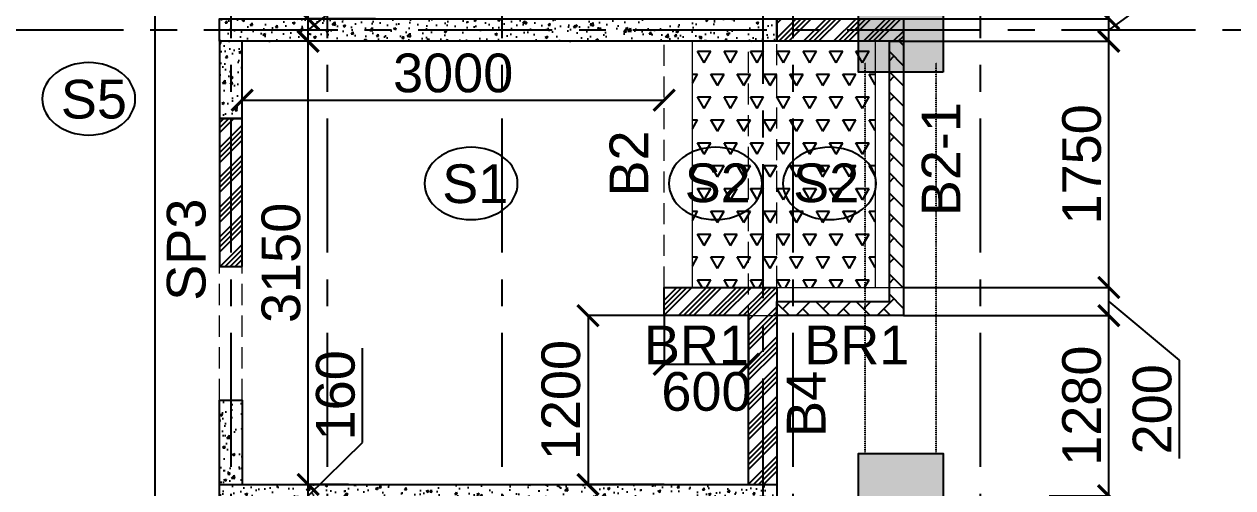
# Model space of a CAD drawing. Header units: inches. Extents: x -1898 to 127651, y -195120 to -109120.
# Drawn here: x 9979 to 18568, y -137314 to -134019 of the extents above; entities that cross this region are included whole.
import ezdxf

# ---------------------------------------------------------------- set-up
doc = ezdxf.new("R2010")
doc.units = ezdxf.units.IN
doc.header["$MEASUREMENT"] = 0
for name, pattern in [('CENTER', [50.8, 31.75, -6.35, 6.35, -6.35]), ('DASHED2', [9.525, 6.35, -3.175]), ('Hidden', [3, 2, -1])]:
    doc.linetypes.add(name, pattern=pattern)
for name, color, linetype in [('160 R.C. WALL HAT', 8, 'Continuous'), ('160 R.C.WALL', 6, 'Continuous'), ('AR-Column', 40, 'Continuous'), ('AR-Hidden', 251, 'DASHED2'), ('BAL. PARAPET WALL', 4, 'Continuous'), ('BEAM TEXT', 4, 'Continuous'), ('DIM', 251, 'Continuous'), ('GRID', 8, 'CENTER'), ('NON S.WALL HATCH', 8, 'Continuous'), ('NON STRUC R.C.WALL', 6, 'Continuous'), ('NON.STRUC.R.C.WALLS', 1, 'Continuous'), ('PARAPET WALL', 4, 'Continuous'), ('SPANRAL BEAM', 3, 'Continuous'), ('SUNKEN', 8, 'Continuous')]:
    doc.layers.add(name, color=color, linetype=linetype)
for name, color, linetype, lineweight in [('BEAMS', 3, 'Continuous', 0), ('SLAB CIR', 1, 'Continuous', 25), ('SLAB TXT', 3, 'Continuous', 0)]:
    doc.layers.add(name, color=color, linetype=linetype, lineweight=lineweight)
doc.styles.add('T200', font='sanss___.ttf', dxfattribs={"height": 275})
doc.styles.add('T300', font='sanss___.ttf', dxfattribs={"height": 350})
doc.dimstyles.new('T 200', dxfattribs={"dimtxt": 275, "dimasz": 150, "dimexe": 1, "dimexo": 0, "dimgap": 50, "dimtad": 1, "dimdec": 0, "dimrnd": 5, "dimdsep": 46, "dimtxsty": 'T200', "dimblk": 'ARCHTICK', "dimcen": 2.5, "dimdle": 1, "dimclrd": 5, "dimclre": 253, "dimclrt": 1, "dimadec": 0, "dimazin": 0, "dimtfac": 1, "dimtdec": 0, "dimtmove": 2, "dimatfit": 3, "dimfxl": 0, "dimarcsym": 0})
pattern_1 = [(45, (2346260.05, -240371.21), (-106.066017, 106.066017), []), (45, (2346295.4, -240371.21), (-106.066017, 106.066017), []), (45, (2346330.76, -240371.21), (-106.066017, 106.066017), []), (45, (2346366.12, -240371.21), (-106.066017, 106.066017), [])]
pattern_2 = [(50, (2184721.52, 112605.64), (179.315046, -15.688034), [18.75, -206.25]), (355, (2184721.52, 112605.64), (-34.687833, 188.048033), [15, -165]), (100.4514445, (2184736.47, 112604.33), (144.627212, 172.359998), [15.935048, -175.285528]), (46.1842, (2184721.52, 112655.64), (266.810333, -41.37982), [28.125, -309.375]), (96.635635, (2184743.76, 112652.2), (233.665486, 243.52965), [23.902586, -262.92844]), (351.184164, (2184721.52, 112655.64), (233.665486, 243.52965), [22.5, -247.5]), (21, (2184746.52, 112643.14), (149.226763, -100.654723), [18.75, -206.25]), (326, (2184746.52, 112643.14), (60.828833, 181.287511), [15, -165]), (71.451445, (2184758.96, 112634.75), (210.055594, 80.632788), [15.935047, -175.285528]), (37.5, (2184721.524, 112605.64), (3.0399638, 83.2234635), [0, -163, 0, -167.5, 0, -165.625]), (7.5, (2184721.52, 112605.64), (65.7673844, 98.602928), [0, -95.5, 0, -159.25, 0, -63.125]), (327.5, (2184665.774, 112605.64), (133.455609, -5.638718), [0, -62.5, 0, -195, 0, -258.75]), (317.5, (2184640.77, 112605.64), (145.7965423, 25.0262456), [0, -81.25, 0, -129.5, 0, -183.75])]

# ---------------------------------------------------------------- blocks, each defined once
blk = doc.blocks.new('_ARCHTICK')
at = {"color": 0, "linetype": 'ByBlock', "const_width": 0.15}
blk.add_lwpolyline([(-0.5, -0.5), (0.5, 0.5)], dxfattribs=at)
blk = doc.blocks.new('*D38')
at = {"layer": 'Defpoints', "color": 0}
for p in [(11996.5, -137290.2), (12284.3, -137290.2, 14.7), (11823.1, -137450.2, 14.7)]:
    blk.add_point(p, dxfattribs=at)
at = {"layer": 'DIM', "color": 5, "lineweight": -2}
for p, q in [((12383.7, -136992.4), (12383.7, -136320.2)), ((11996.5, -137370.2), (12383.7, -136992.4)), ((11996.5, -137451.2), (11996.5, -137289.2))]:
    blk.add_line(p, q, dxfattribs=at)
at = {"layer": 'DIM', "color": 253, "lineweight": -2}
for p, q in [((12284.3, -137290.2), (11995.5, -137290.2)), ((11823.1, -137450.2), (11997.5, -137450.2))]:
    blk.add_line(p, q, dxfattribs=at)
at = {"layer": 'DIM', "color": 5, "lineweight": -2, "xscale": 150, "yscale": 150, "zscale": 150}
for p, rotation in [((11996.5, -137290.2), 90), ((11996.5, -137450.2), 270)]:
    blk.add_blockref('_ARCHTICK', p, dxfattribs=dict(at, rotation=rotation))
at = {"layer": 'DIM', "color": 1, "insert": (12191.9, -136656.3), "char_height": 275, "attachment_point": 5, "rotation": 90, "style": 'T200'}
blk.add_mtext('160', dxfattribs=at)
blk = doc.blocks.new('*D39')
at = {"layer": 'Defpoints', "color": 0}
for p in [(11996.5, -134140.2), (12476.2, -134140.2, 14.7), (12284.3, -137290.2, 14.7)]:
    blk.add_point(p, dxfattribs=at)
at = {"layer": 'DIM', "color": 253, "lineweight": -2}
for p, q in [((12476.2, -134140.2), (11995.5, -134140.2)), ((12284.3, -137290.2), (11995.5, -137290.2))]:
    blk.add_line(p, q, dxfattribs=at)
at = {"layer": 'DIM', "color": 5, "lineweight": -2}
blk.add_line((11996.5, -137291.2), (11996.5, -134139.2), dxfattribs=at)
at = {"layer": 'DIM', "color": 5, "lineweight": -2, "xscale": 150, "yscale": 150, "zscale": 150}
for p, rotation in [((11996.5, -134140.2), 90), ((11996.5, -137290.2), 270)]:
    blk.add_blockref('_ARCHTICK', p, dxfattribs=dict(at, rotation=rotation))
at = {"layer": 'DIM', "color": 1, "insert": (11804.7, -135715.2), "char_height": 275, "attachment_point": 5, "rotation": 90, "style": 'T200'}
blk.add_mtext('3150', dxfattribs=at)
blk = doc.blocks.new('*D40')
at = {"layer": 'Defpoints', "color": 0}
for p in [(11996.5, -133980.2), (12476.2, -133980.2, 14.7), (12476.2, -134140.2, 14.7)]:
    blk.add_point(p, dxfattribs=at)
at = {"layer": 'DIM', "color": 5, "lineweight": -2}
for p, q in [((12472.7, -133672.1), (12472.7, -132999.9)), ((11996.5, -134060.2), (12472.7, -133672.1)), ((11996.5, -134141.2), (11996.5, -133979.2))]:
    blk.add_line(p, q, dxfattribs=at)
at = {"layer": 'DIM', "color": 253, "lineweight": -2}
for p, q in [((12476.2, -133980.2), (11995.5, -133980.2)), ((12476.2, -134140.2), (11995.5, -134140.2))]:
    blk.add_line(p, q, dxfattribs=at)
at = {"layer": 'DIM', "color": 5, "lineweight": -2, "xscale": 150, "yscale": 150, "zscale": 150}
for p, rotation in [((11996.5, -133980.2), 90), ((11996.5, -134140.2), 270)]:
    blk.add_blockref('_ARCHTICK', p, dxfattribs=dict(at, rotation=rotation))
at = {"layer": 'DIM', "color": 1, "insert": (12280.9, -133336), "char_height": 275, "attachment_point": 5, "rotation": 90, "style": 'T200'}
blk.add_mtext('160', dxfattribs=at)
blk = doc.blocks.new('*D41')
at = {"layer": 'Defpoints', "color": 0}
for p in [(11996.5, -130830.2), (12476.1, -130830.2, 14.7), (12476.2, -133980.2, 14.7)]:
    blk.add_point(p, dxfattribs=at)
at = {"layer": 'DIM', "color": 253, "lineweight": -2}
for p, q in [((12476.1, -130830.2), (11995.5, -130830.2)), ((12476.2, -133980.2), (11995.5, -133980.2))]:
    blk.add_line(p, q, dxfattribs=at)
at = {"layer": 'DIM', "color": 5, "lineweight": -2}
blk.add_line((11996.5, -133981.2), (11996.5, -130829.2), dxfattribs=at)
at = {"layer": 'DIM', "color": 5, "lineweight": -2, "xscale": 150, "yscale": 150, "zscale": 150}
for p, rotation in [((11996.5, -130830.2), 90), ((11996.5, -133980.2), 270)]:
    blk.add_blockref('_ARCHTICK', p, dxfattribs=dict(at, rotation=rotation))
at = {"layer": 'DIM', "color": 1, "insert": (11804.7, -132405.2), "char_height": 275, "attachment_point": 5, "rotation": 90, "style": 'T200'}
blk.add_mtext('3150', dxfattribs=at)
blk = doc.blocks.new('*D84')
at = {"layer": 'Defpoints', "color": 0}
for p in [(10908.7, -125150.2), (10983.2, -125150.2, 29.5), (11068.6, -139658.8, 14.7)]:
    blk.add_point(p, dxfattribs=at)
at = {"layer": 'DIM', "color": 253, "lineweight": -2}
for p, q in [((10983.2, -125150.2), (10907.7, -125150.2)), ((11068.6, -139658.8), (10907.7, -139658.8))]:
    blk.add_line(p, q, dxfattribs=at)
at = {"layer": 'DIM', "color": 5, "lineweight": -2}
blk.add_line((10908.7, -139659.8), (10908.7, -125149.2), dxfattribs=at)
at = {"layer": 'DIM', "color": 5, "lineweight": -2, "xscale": 150, "yscale": 150, "zscale": 150}
for p, rotation in [((10908.7, -125150.2), 90), ((10908.7, -139658.8), 270)]:
    blk.add_blockref('_ARCHTICK', p, dxfattribs=dict(at, rotation=rotation))
at = {"layer": 'DIM', "color": 1, "insert": (10717, -132404.5), "char_height": 275, "attachment_point": 5, "rotation": 90, "style": 'T200'}
blk.add_mtext('14510', dxfattribs=at)
blk = doc.blocks.new('*D124')
at = {"layer": 'Defpoints', "color": 0}
for p in [(17263.2, -137370.2, 14.7), (17685.9, -137370.2), (16227.4, -138650.2, 14.7)]:
    blk.add_point(p, dxfattribs=at)
at = {"layer": 'DIM', "color": 253, "lineweight": -2}
for p, q in [((17263.2, -137370.2), (17686.9, -137370.2)), ((16227.4, -138650.2), (17686.9, -138650.2))]:
    blk.add_line(p, q, dxfattribs=at)
at = {"layer": 'DIM', "color": 5, "lineweight": -2}
blk.add_line((17685.9, -138651.2), (17685.9, -137369.2), dxfattribs=at)
at = {"layer": 'DIM', "color": 5, "lineweight": -2, "xscale": 150, "yscale": 150, "zscale": 150}
for p, rotation in [((17685.9, -137370.2), 90), ((17685.9, -138650.2), 270)]:
    blk.add_blockref('_ARCHTICK', p, dxfattribs=dict(at, rotation=rotation))
at = {"layer": 'DIM', "color": 1, "insert": (17494.2, -138010.2), "char_height": 275, "attachment_point": 5, "rotation": 90, "style": 'T200'}
blk.add_mtext('1280', dxfattribs=at)
blk = doc.blocks.new('*D214')
at = {"layer": 'Defpoints', "color": 0}
for p in [(16227.4, -136090.2, 14.7), (17686.9, -136090.2), (17263.2, -137370.2)]:
    blk.add_point(p, dxfattribs=at)
at = {"layer": 'DIM', "color": 253, "lineweight": -2}
for p, q in [((16227.4, -136090.2), (17687.9, -136090.2)), ((17263.2, -137370.2), (17687.9, -137370.2))]:
    blk.add_line(p, q, dxfattribs=at)
at = {"layer": 'DIM', "color": 5, "lineweight": -2}
blk.add_line((17686.9, -137371.2), (17686.9, -136089.2), dxfattribs=at)
at = {"layer": 'DIM', "color": 5, "lineweight": -2, "xscale": 150, "yscale": 150, "zscale": 150}
for p, rotation in [((17686.9, -136090.2), 90), ((17686.9, -137370.2), 270)]:
    blk.add_blockref('_ARCHTICK', p, dxfattribs=dict(at, rotation=rotation))
at = {"layer": 'DIM', "color": 1, "insert": (17495.2, -136730.2), "char_height": 275, "attachment_point": 5, "rotation": 90, "style": 'T200'}
blk.add_mtext('1280', dxfattribs=at)
blk = doc.blocks.new('*D215')
at = {"layer": 'Defpoints', "color": 0}
for p in [(16227.4, -135890.2, 14.7), (17686.9, -135890.2), (16227.4, -136090.2, 14.7)]:
    blk.add_point(p, dxfattribs=at)
at = {"layer": 'DIM', "color": 253, "lineweight": -2}
for p, q in [((16227.4, -135890.2), (17687.9, -135890.2)), ((16227.4, -136090.2), (17687.9, -136090.2))]:
    blk.add_line(p, q, dxfattribs=at)
at = {"layer": 'DIM', "color": 5, "lineweight": -2}
for p, q in [((17686.9, -136091.2), (17686.9, -135889.2)), ((17686.9, -135990.2), (18187.8, -136406.7)), ((18187.8, -136406.7), (18187.8, -137104.9))]:
    blk.add_line(p, q, dxfattribs=at)
at = {"layer": 'DIM', "color": 5, "lineweight": -2, "xscale": 150, "yscale": 150, "zscale": 150}
for p, rotation in [((17686.9, -135890.2), 90), ((17686.9, -136090.2), 270)]:
    blk.add_blockref('_ARCHTICK', p, dxfattribs=dict(at, rotation=rotation))
at = {"layer": 'DIM', "color": 1, "insert": (17996.2, -136755.8), "char_height": 275, "attachment_point": 5, "rotation": 90, "style": 'T200'}
blk.add_mtext('200', dxfattribs=at)
blk = doc.blocks.new('*D216')
at = {"layer": 'Defpoints', "color": 0}
for p in [(16227.4, -134140.2, 14.7), (17686.9, -134140.2), (16227.4, -135890.2, 14.7)]:
    blk.add_point(p, dxfattribs=at)
at = {"layer": 'DIM', "color": 253, "lineweight": -2}
for p, q in [((16227.4, -134140.2), (17687.9, -134140.2)), ((16227.4, -135890.2), (17687.9, -135890.2))]:
    blk.add_line(p, q, dxfattribs=at)
at = {"layer": 'DIM', "color": 5, "lineweight": -2}
blk.add_line((17686.9, -135891.2), (17686.9, -134139.2), dxfattribs=at)
at = {"layer": 'DIM', "color": 5, "lineweight": -2, "xscale": 150, "yscale": 150, "zscale": 150}
for p, rotation in [((17686.9, -134140.2), 90), ((17686.9, -135890.2), 270)]:
    blk.add_blockref('_ARCHTICK', p, dxfattribs=dict(at, rotation=rotation))
at = {"layer": 'DIM', "color": 1, "insert": (17495.2, -135015.2), "char_height": 275, "attachment_point": 5, "rotation": 90, "style": 'T200'}
blk.add_mtext('1750', dxfattribs=at)
blk = doc.blocks.new('*D217')
at = {"layer": 'Defpoints', "color": 0}
for p in [(16227.4, -133980.2, 14.7), (17686.9, -133980.2), (16227.4, -134140.2, 14.7)]:
    blk.add_point(p, dxfattribs=at)
at = {"layer": 'DIM', "color": 5, "lineweight": -2}
for p, q in [((18188.4, -133695.3), (18188.4, -133023)), ((17686.9, -134060.2), (18188.4, -133695.3)), ((17686.9, -134141.2), (17686.9, -133979.2))]:
    blk.add_line(p, q, dxfattribs=at)
at = {"layer": 'DIM', "color": 253, "lineweight": -2}
for p, q in [((16227.4, -133980.2), (17687.9, -133980.2)), ((16227.4, -134140.2), (17687.9, -134140.2))]:
    blk.add_line(p, q, dxfattribs=at)
at = {"layer": 'DIM', "color": 5, "lineweight": -2, "xscale": 150, "yscale": 150, "zscale": 150}
for p, rotation in [((17686.9, -133980.2), 90), ((17686.9, -134140.2), 270)]:
    blk.add_blockref('_ARCHTICK', p, dxfattribs=dict(at, rotation=rotation))
at = {"layer": 'DIM', "color": 1, "insert": (17996.6, -133359.1), "char_height": 275, "attachment_point": 5, "rotation": 90, "style": 'T200'}
blk.add_mtext('160', dxfattribs=at)
blk = doc.blocks.new('*D218')
at = {"layer": 'Defpoints', "color": 0}
for p in [(16227.4, -132230.2, 14.7), (17686.9, -132230.2), (16227.4, -133980.2, 14.7)]:
    blk.add_point(p, dxfattribs=at)
at = {"layer": 'DIM', "color": 253, "lineweight": -2}
for p, q in [((16227.4, -132230.2), (17687.9, -132230.2)), ((16227.4, -133980.2), (17687.9, -133980.2))]:
    blk.add_line(p, q, dxfattribs=at)
at = {"layer": 'DIM', "color": 5, "lineweight": -2}
blk.add_line((17686.9, -133981.2), (17686.9, -132229.2), dxfattribs=at)
at = {"layer": 'DIM', "color": 5, "lineweight": -2, "xscale": 150, "yscale": 150, "zscale": 150}
for p, rotation in [((17686.9, -132230.2), 90), ((17686.9, -133980.2), 270)]:
    blk.add_blockref('_ARCHTICK', p, dxfattribs=dict(at, rotation=rotation))
at = {"layer": 'DIM', "color": 1, "insert": (17495.2, -133105.2), "char_height": 275, "attachment_point": 5, "rotation": 90, "style": 'T200'}
blk.add_mtext('1750', dxfattribs=at)
blk = doc.blocks.new('*D221')
at = {"layer": 'Defpoints', "color": 0}
for p in [(14527.4, -136090.2, 14.7), (15127.4, -136090.2, 14.7), (15127.4, -136435.4)]:
    blk.add_point(p, dxfattribs=at)
at = {"layer": 'DIM', "color": 253, "lineweight": -2}
for p, q in [((14527.4, -136090.2), (14527.4, -136436.4)), ((15127.4, -136090.2), (15127.4, -136436.4))]:
    blk.add_line(p, q, dxfattribs=at)
at = {"layer": 'DIM', "color": 5, "lineweight": -2}
blk.add_line((14526.4, -136435.4), (15128.4, -136435.4), dxfattribs=at)
at = {"layer": 'DIM', "color": 5, "lineweight": -2, "xscale": 150, "yscale": 150, "zscale": 150, "rotation": 180}
blk.add_blockref('_ARCHTICK', (14527.4, -136435.4), dxfattribs=at)
at = {"layer": 'DIM', "color": 5, "lineweight": -2, "xscale": 150, "yscale": 150, "zscale": 150}
blk.add_blockref('_ARCHTICK', (15127.4, -136435.4), dxfattribs=at)
at = {"layer": 'DIM', "color": 1, "insert": (14827.4, -136630.7), "char_height": 275, "attachment_point": 5, "style": 'T200'}
blk.add_mtext('600', dxfattribs=at)
blk = doc.blocks.new('*D224')
at = {"layer": 'Defpoints', "color": 0}
for p in [(14527.4, -134559, 14.7), (14527.4, -134559), (11527.4, -134625.8, 14.7)]:
    blk.add_point(p, dxfattribs=at)
at = {"layer": 'DIM', "color": 5, "lineweight": -2}
blk.add_line((11526.4, -134559), (14528.4, -134559), dxfattribs=at)
at = {"layer": 'DIM', "color": 253, "lineweight": -2}
for p, q in [((11527.4, -134625.8), (11527.4, -134558)), ((14527.4, -134559), (14527.4, -134558))]:
    blk.add_line(p, q, dxfattribs=at)
at = {"layer": 'DIM', "color": 5, "lineweight": -2, "xscale": 150, "yscale": 150, "zscale": 150, "rotation": 180}
blk.add_blockref('_ARCHTICK', (11527.4, -134559), dxfattribs=at)
at = {"layer": 'DIM', "color": 5, "lineweight": -2, "xscale": 150, "yscale": 150, "zscale": 150}
blk.add_blockref('_ARCHTICK', (14527.4, -134559), dxfattribs=at)
at = {"layer": 'DIM', "color": 1, "insert": (13027.4, -134367.1), "char_height": 275, "attachment_point": 5, "style": 'T200'}
blk.add_mtext('3000', dxfattribs=at)
blk = doc.blocks.new('*D784')
at = {"layer": 'Defpoints', "color": 0}
for p in [(14527.4, -136090.2, 14.7), (13985.8, -137290.2), (14527.4, -137290.2, 14.7)]:
    blk.add_point(p, dxfattribs=at)
at = {"layer": 'DIM', "color": 253, "lineweight": -2}
for p, q in [((14527.4, -136090.2), (13984.8, -136090.2)), ((14527.4, -137290.2), (13984.8, -137290.2))]:
    blk.add_line(p, q, dxfattribs=at)
at = {"layer": 'DIM', "color": 5, "lineweight": -2}
blk.add_line((13985.8, -136089.2), (13985.8, -137291.2), dxfattribs=at)
at = {"layer": 'DIM', "color": 5, "lineweight": -2, "xscale": 150, "yscale": 150, "zscale": 150}
for p, rotation in [((13985.8, -136090.2), 90), ((13985.8, -137290.2), 270)]:
    blk.add_blockref('_ARCHTICK', p, dxfattribs=dict(at, rotation=rotation))
at = {"layer": 'DIM', "color": 1, "insert": (13794.1, -136690.2), "char_height": 275, "attachment_point": 5, "rotation": 90, "style": 'T200'}
blk.add_mtext('1200', dxfattribs=at)
blk = doc.blocks.new('A$C02A55DAE')
at = {"layer": 'NON S.WALL HATCH'}
h = blk.add_hatch(dxfattribs=at)
h.set_pattern_fill('SACNCR', color=256, scale=1000)
h.set_pattern_definition([(45, (-131825.64, 75915.45), (-66.29126, 66.29126), []), (45, (-131759.35, 75915.45), (-66.29126, 66.29126), [0, -93.75])])
h.paths.add_polyline_path([(11346.3, -21790), (10746.3, -21790), (10746.3, -21190), (11346.3, -21190)])
h.paths.add_polyline_path([(11346.3, -18480), (10746.3, -18480), (10746.3, -17880), (11346.3, -17880)])
h.paths.add_polyline_path([(11346.3, -15170), (10746.3, -15170), (10746.3, -14570), (11346.3, -14570)])
h.paths.add_polyline_path([(11346.3, -11500), (10746.3, -11500), (10746.3, -11870), (11346.3, -11870)])
at = {"layer": 'AR-Column', "color": 4, "elevation": -29.5}
for points in [[(11346.3, -15170), (10746.3, -15170), (10746.3, -14570), (11346.3, -14570)], [(11346.3, -18480), (10746.3, -18480), (10746.3, -17880), (11346.3, -17880)]]:
    blk.add_lwpolyline(points, close=True, dxfattribs=at)
at = {"layer": 'AR-Hidden', "ltscale": 0.009}
for p, q in [((10793.7, -17870, -29.5), (10793.7, -15100, -29.5)), ((11298.8, -17870, -29.5), (11298.8, -15100, -29.5))]:
    blk.add_line(p, q, dxfattribs=at)

msp = doc.modelspace()

# ---------------------------------------------------------------- hatches: boundary and pattern name
at = {"layer": '160 R.C. WALL HAT'}
h = msp.add_hatch(dxfattribs=at)
h.set_pattern_fill('AR-CONC', color=256, scale=25)
h.set_pattern_definition([(50, (2190496.52, 101615.64), (179.315046, -15.688034), [18.75, -206.25]), (355, (2190496.52, 101615.64), (-34.687833, 188.048033), [15, -165]), (100.4514445, (2190511.47, 101614.33), (144.627212, 172.359998), [15.935048, -175.285528]), (46.1842, (2190496.52, 101665.64), (266.810333, -41.37982), [28.125, -309.375]), (96.635635, (2190518.76, 101662.2), (233.665486, 243.52965), [23.902586, -262.92844]), (351.184164, (2190496.52, 101665.64), (233.665486, 243.52965), [22.5, -247.5]), (21, (2190521.52, 101653.14), (149.226763, -100.654723), [18.75, -206.25]), (326, (2190521.52, 101653.14), (60.828833, 181.287511), [15, -165]), (71.451445, (2190533.96, 101644.75), (210.055594, 80.632788), [15.935047, -175.285528]), (37.5, (2190496.52, 101615.64), (3.0399638, 83.2234635), [0, -163, 0, -167.5, 0, -165.625]), (7.5, (2190496.52, 101615.64), (65.7673844, 98.602928), [0, -95.5, 0, -159.25, 0, -63.125]), (327.5, (2190440.77, 101615.64), (133.455609, -5.638718), [0, -62.5, 0, -195, 0, -258.75]), (317.5, (2190415.77, 101615.64), (145.7965423, 25.0262456), [0, -81.25, 0, -129.5, 0, -183.75])])
h.paths.add_polyline_path([(11367.4, -134140.2), (11367.4, -133980.2), (15327.4, -133980.2), (15327.4, -134140.2)])
h = msp.add_hatch(dxfattribs=at)
h.set_pattern_fill('AR-CONC', color=256, scale=25)
h.set_pattern_definition(pattern_2)
h.paths.add_polyline_path([(11527.4, -134690.2), (11367.4, -134690.2), (11367.4, -134140.2), (11527.4, -134140.2)])
h = msp.add_hatch(dxfattribs=at)
h.set_pattern_fill('AR-CONC', color=256, scale=25)
h.set_pattern_definition(pattern_2)
h.paths.add_polyline_path([(11367.4, -136690.2), (11527.4, -136690.2), (11527.4, -137290.2), (11367.4, -137290.2)])
h = msp.add_hatch(dxfattribs=at)
h.set_pattern_fill('AR-CONC', color=256, scale=25)
h.set_pattern_definition(pattern_2)
h.paths.add_polyline_path([(11367.4, -137290.2), (11367.4, -137450.2), (15327.4, -137450.2), (15327.4, -137290.2)])
at = {"layer": 'BAL. PARAPET WALL'}
h = msp.add_hatch(dxfattribs=at)
h.set_pattern_fill('AR-HBONE', color=256, style=0)
h.set_pattern_definition([(45, (-2120350.89, 362541.15), (1e-14, 143.684098), [304.8, -101.6]), (135, (-2120279.05, 362613), (1e-14, 143.684098), [304.8, -101.6])])
h.paths.add_polyline_path([(16127.4, -134140.2), (16227.4, -134140.2), (16227.4, -136090.2), (15327.4, -136090.2), (15327.4, -135990.2), (16127.4, -135990.2)])
at = {"layer": 'NON STRUC R.C.WALL'}
h = msp.add_hatch(dxfattribs=at)
h.set_pattern_fill('ANSI34', color=1, scale=200)
h.set_pattern_definition(pattern_1)
h.paths.add_polyline_path([(15327.4, -134140.2), (15327.4, -133980.2), (16227.4, -133980.2), (16227.4, -134140.2)])
h = msp.add_hatch(dxfattribs=at)
h.set_pattern_fill('ANSI34', color=1, scale=200)
h.set_pattern_definition(pattern_1)
h.paths.add_polyline_path([(11527.4, -135740.2), (11527.4, -134690.2), (11367.4, -134690.2), (11367.4, -135740.2)])
h = msp.add_hatch(dxfattribs=at)
h.set_pattern_fill('ANSI34', color=1, scale=200)
h.set_pattern_definition(pattern_1)
h.paths.add_polyline_path([(15127.4, -137290.2), (15127.4, -136090.2), (14527.4, -136090.2), (14527.4, -135890.2), (15327.4, -135890.2), (15327.4, -137290.2)])
at = {"layer": 'SUNKEN'}
h = msp.add_hatch(dxfattribs=at)
h.set_pattern_fill('TRIANG', color=256, scale=500)
h.set_pattern_definition([(60, (2301842.9, -345548.81), (-93.75, 162.379763), [93.75, -93.75]), (120, (2301842.9, -345548.81), (-187.5, 1e-07), [93.75, -93.75]), (0, (2301796.02, -345467.62), (93.75, 162.379763), [93.75, -93.75])])
h.paths.add_polyline_path([(16027.4, -135890.2), (14727.4, -135890.2), (14727.4, -134140.2), (16027.4, -134140.2)])

# ---------------------------------------------------------------- linework, layer by layer
at = {"layer": '160 R.C.WALL', "elevation": 14.7}
for points in [[(11367.4, -134140.2), (11367.4, -133980.2), (15327.4, -133980.2), (15327.4, -134140.2)], [(11367.4, -137450.2), (11367.4, -137290.2), (15327.4, -137290.2), (15327.4, -137450.2)]]:
    msp.add_lwpolyline(points, close=True, dxfattribs=at)
for points in [[(11367.4, -134140.2), (11367.4, -134690.2), (11527.4, -134690.2), (11527.4, -134140.2)], [(11367.4, -137290.2), (11367.4, -136690.2), (11527.4, -136690.2), (11527.4, -137290.2)]]:
    msp.add_lwpolyline(points, dxfattribs=at)
at = {"layer": 'BAL. PARAPET WALL', "elevation": 14.7}
msp.add_lwpolyline([(16127.4, -134140.2), (16227.4, -134140.2), (16227.4, -136090.2), (15327.4, -136090.2), (15327.4, -135990.2), (16127.4, -135990.2), (16127.4, -134140.2)], dxfattribs=at)
at = {"layer": 'BEAMS', "linetype": 'Hidden', "ltscale": 75}
for p, q in [((14527.4, -135890.2, 14.7), (14527.4, -134140.2, 14.7)), ((15127.4, -137290.2, 14.7), (15127.4, -134140.2, 14.7)), ((15327.4, -135886, 14.7), (15327.4, -134140.2, 14.7)), ((11367.4, -136690.2, 14.7), (11367.4, -134690.2, 14.7)), ((11527.4, -136690.2, 14.7), (11527.4, -134690.2, 14.7))]:
    msp.add_line(p, q, dxfattribs=at)
at = {"layer": 'BEAMS', "color": 4, "linetype": 'Continuous', "ltscale": 0.01}
for p, q in [((14727.4, -135890.2, 14.7), (14727.4, -134140.2, 14.7)), ((16027.4, -134140.2, 14.7), (16027.4, -135890.2, 14.7)), ((16227.4, -134140.2, 14.7), (16227.4, -136090.2, 14.7)), ((14527.4, -135890.2, 14.7), (16227.4, -135890.2, 14.7)), ((15327.4, -137290.2, 14.7), (15327.4, -135890.2, 14.7)), ((14527.4, -136090.2, 14.7), (16227.4, -136090.2, 14.7))]:
    msp.add_line(p, q, dxfattribs=at)
at = {"layer": 'GRID', "ltscale": 30}
for p, q in [((11447.4, -111829.1, 14.7), (11447.4, -143550.6, 14.7)), ((12132.4, -111829.1, 14.7), (12132.4, -143550.6, 14.7)), ((13372.6, -111829.1, 14.7), (13372.6, -143550.6, 14.7)), ((15442.4, -111829.1, 14.7), (15442.4, -143550.6, 14.7)), ((16772.4, -111829.1, 14.7), (16772.4, -143550.6, 14.7)), ((15227.4, -112153.9, 14.7), (15227.4, -143550.6, 14.7)), ((86883.8, -134060.2, 14.7), (739.5, -134060.2, 14.7))]:
    msp.add_line(p, q, dxfattribs=at)
at = {"layer": 'NON.STRUC.R.C.WALLS', "elevation": 14.7}
for points in [[(15327.4, -134140.2), (15327.4, -133980.2), (16227.4, -133980.2), (16227.4, -134140.2)], [(11527.4, -135740.2), (11527.4, -134690.2), (11367.4, -134690.2), (11367.4, -135740.2)]]:
    msp.add_lwpolyline(points, close=True, dxfattribs=at)
msp.add_lwpolyline([(15127.4, -137290.2), (15127.4, -136090.2), (14527.4, -136090.2), (14527.4, -135890.2), (15327.4, -135890.2), (15327.4, -137290.2)], dxfattribs=at)
at = {"layer": 'PARAPET WALL'}
msp.add_line((14527.4, -136090.2, 14.7), (14527.4, -135890.2, 14.7), dxfattribs=at)
at = {"layer": 'SLAB CIR', "extrusion": (0, 0, -1)}
for centre, major_axis in [((10437.5, -134549.4), (331, 0)), ((13154.6, -135150.8, -0.7), (-331, 0)), ((14891.7, -135150.8, -0.7), (-331, 0)), ((15702.3, -135150.8, -0.7), (-331, 0))]:
    msp.add_ellipse(centre, major_axis=major_axis, ratio=0.77685, dxfattribs=at)

# ---------------------------------------------------------------- block references
at = {"layer": 'DIM', "color": 1}
msp.add_blockref('A$C02A55DAE', (5162.4, -119190.2, 29.5), dxfattribs=at)

# ---------------------------------------------------------------- texts
at = {"layer": 'BEAM TEXT', "style": 'T300'}
for s, p in [('B2-1', (16632.4, -135383.6)), ('B2', (14414.1, -135244)), ('B4', (15673.6, -136952.4))]:
    msp.add_text(s, height=275, rotation=90, dxfattribs=at).set_placement(p)
for p in [(14382.9, -136435.4), (15522.4, -136435.4)]:
    msp.add_text('BR1', height=275, dxfattribs=at).set_placement(p)
at = {"layer": 'SLAB TXT', "style": 'T300'}
for s, p in [('S5', (10239.2, -134689.1)), ('S1', (12949.7, -135290)), ('S2', (14672.8, -135283.7)), ('S2', (15443.4, -135283.7))]:
    msp.add_text(s, height=275, dxfattribs=at).set_placement(p)
at = {"layer": 'SPANRAL BEAM', "style": 'T300'}
msp.add_text('SP3', height=275, rotation=90, dxfattribs=at).set_placement((11267.3, -135984.4))

# ---------------------------------------------------------------- dimensions: what is measured, and where the dimension line sits
at = {"layer": 'DIM'}
for base, p1, p2, picture, middle in [((10908.7, -125150.2), (11068.6, -139658.8, 14.7), (10983.2, -125150.2, 29.5), '*D84', (10717, -132404.5)), ((11996.5, -130830.2), (12476.2, -133980.2, 14.7), (12476.1, -130830.2, 14.7), '*D41', (11804.7, -132405.2)), ((17686.9, -132230.2), (16227.4, -133980.2, 14.7), (16227.4, -132230.2, 14.7), '*D218', (17495.2, -133105.2)), ((11996.5, -134140.2), (12284.3, -137290.2, 14.7), (12476.2, -134140.2, 14.7), '*D39', (11804.7, -135715.2)), ((17686.9, -134140.2), (16227.4, -135890.2, 14.7), (16227.4, -134140.2, 14.7), '*D216', (17495.2, -135015.2)), ((17686.9, -136090.2), (17263.2, -137370.2), (16227.4, -136090.2, 14.7), '*D214', (17495.2, -136730.2)), ((17685.9, -137370.2), (16227.4, -138650.2, 14.7), (17263.2, -137370.2, 14.7), '*D124', (17494.2, -138010.2))]:
    dim = msp.add_linear_dim(base=base, p1=p1, p2=p2, angle=90, dimstyle='T 200', dxfattribs=at)
    dim.commit()
    dim.dimension.update_dxf_attribs({"geometry": picture, "text_midpoint": middle})
for base, p1, p2, picture, middle in [((11996.5, -133980.2), (12476.2, -134140.2, 14.7), (12476.2, -133980.2, 14.7), '*D40', (12472.7, -133622.1)), ((17686.9, -133980.2), (16227.4, -134140.2, 14.7), (16227.4, -133980.2, 14.7), '*D217', (18188.4, -133645.3)), ((17686.9, -135890.2), (16227.4, -136090.2, 14.7), (16227.4, -135890.2, 14.7), '*D215', (18187.8, -136456.7)), ((11996.5, -137290.2), (11823.1, -137450.2, 14.7), (12284.3, -137290.2, 14.7), '*D38', (12383.7, -136942.4))]:
    dim = msp.add_linear_dim(base=base, p1=p1, p2=p2, angle=90, dimstyle='T 200', override={"dimtmove": 1}, dxfattribs=at)
    dim.commit()
    dim.dimension.update_dxf_attribs({"geometry": picture, "text_midpoint": middle, "dimtype": 160})
dim = msp.add_linear_dim(base=(14527.4, -134559), p1=(11527.4, -134625.8, 14.7), p2=(14527.4, -134559, 14.7), dimstyle='T 200', dxfattribs=at)
dim.commit()
dim.dimension.update_dxf_attribs({"geometry": '*D224', "text_midpoint": (13027.4, -134367.1)})
dim = msp.add_linear_dim(base=(13985.8, -137290.2), p1=(14527.4, -136090.2, 14.7), p2=(14527.4, -137290.2, 14.7), angle=270, dimstyle='T 200', override={"dimarcsym": 2}, dxfattribs=at)
dim.commit()
dim.dimension.update_dxf_attribs({"geometry": '*D784', "text_midpoint": (13794.1, -136690.2)})
dim = msp.add_linear_dim(base=(15127.4, -136435.4), p1=(14527.4, -136090.2, 14.7), p2=(15127.4, -136090.2, 14.7), dimstyle='T 200', dxfattribs=at)
dim.commit()
dim.dimension.update_dxf_attribs({"geometry": '*D221', "text_midpoint": (14827.4, -136630.7), "dimtype": 160})

doc.saveas('drawing.dxf')
